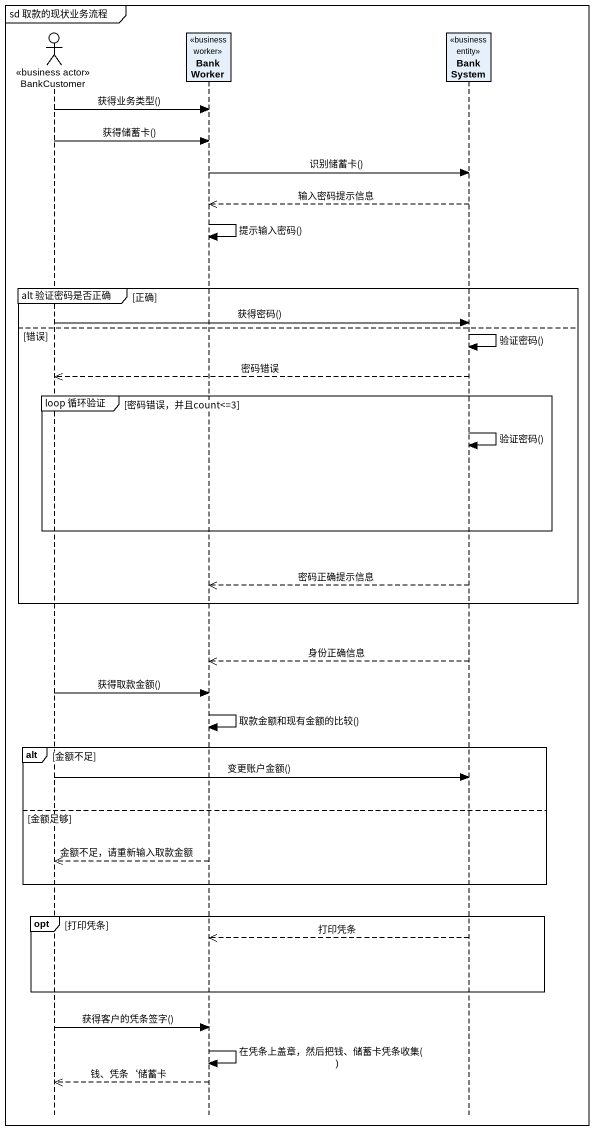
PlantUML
@startuml
mainframe sd 取款的现状业务流程
hide footbox
actor BankCustomer <<business actor>>
participant BankWorker <<business worker>>
participant BankSystem <<business entity>>

BankCustomer -> BankWorker : 获得业务类型()
BankCustomer -> BankWorker : 获得储蓄卡()
BankWorker -> BankSystem : 识别储蓄卡()
BankSystem -->> BankWorker : 输入密码提示信息
BankWorker -> BankWorker : 提示输入密码()
group alt 验证密码是否正确 [正确]
  BankCustomer -> BankSystem : 获得密码()
else 错误
  BankSystem -> BankSystem : 验证密码()
  BankSystem -->> BankCustomer : 密码错误
  group loop 循环验证 [密码错误，并且count<=3]
    BankSystem -> BankSystem : 验证密码()
  end
  BankSystem -->> BankWorker : 密码正确提示信息
end
BankSystem -->> BankWorker : 身份正确信息
BankCustomer -> BankWorker : 获得取款金额()
BankWorker -> BankWorker : 取款金额和现有金额的比较()
alt 金额不足
  BankCustomer -> BankSystem : 变更账户金额()
else 金额足够
  BankWorker -->> BankCustomer : 金额不足，请重新输入取款金额
end
opt 打印凭条
  BankSystem -->> BankWorker : 打印凭条
end
BankCustomer -> BankWorker : 获得客户的凭条签字()
BankWorker -> BankWorker : 在凭条上盖章，然后把钱、储蓄卡凭条收集()
BankWorker -->> BankCustomer : 钱、凭条‘储蓄卡
@enduml
